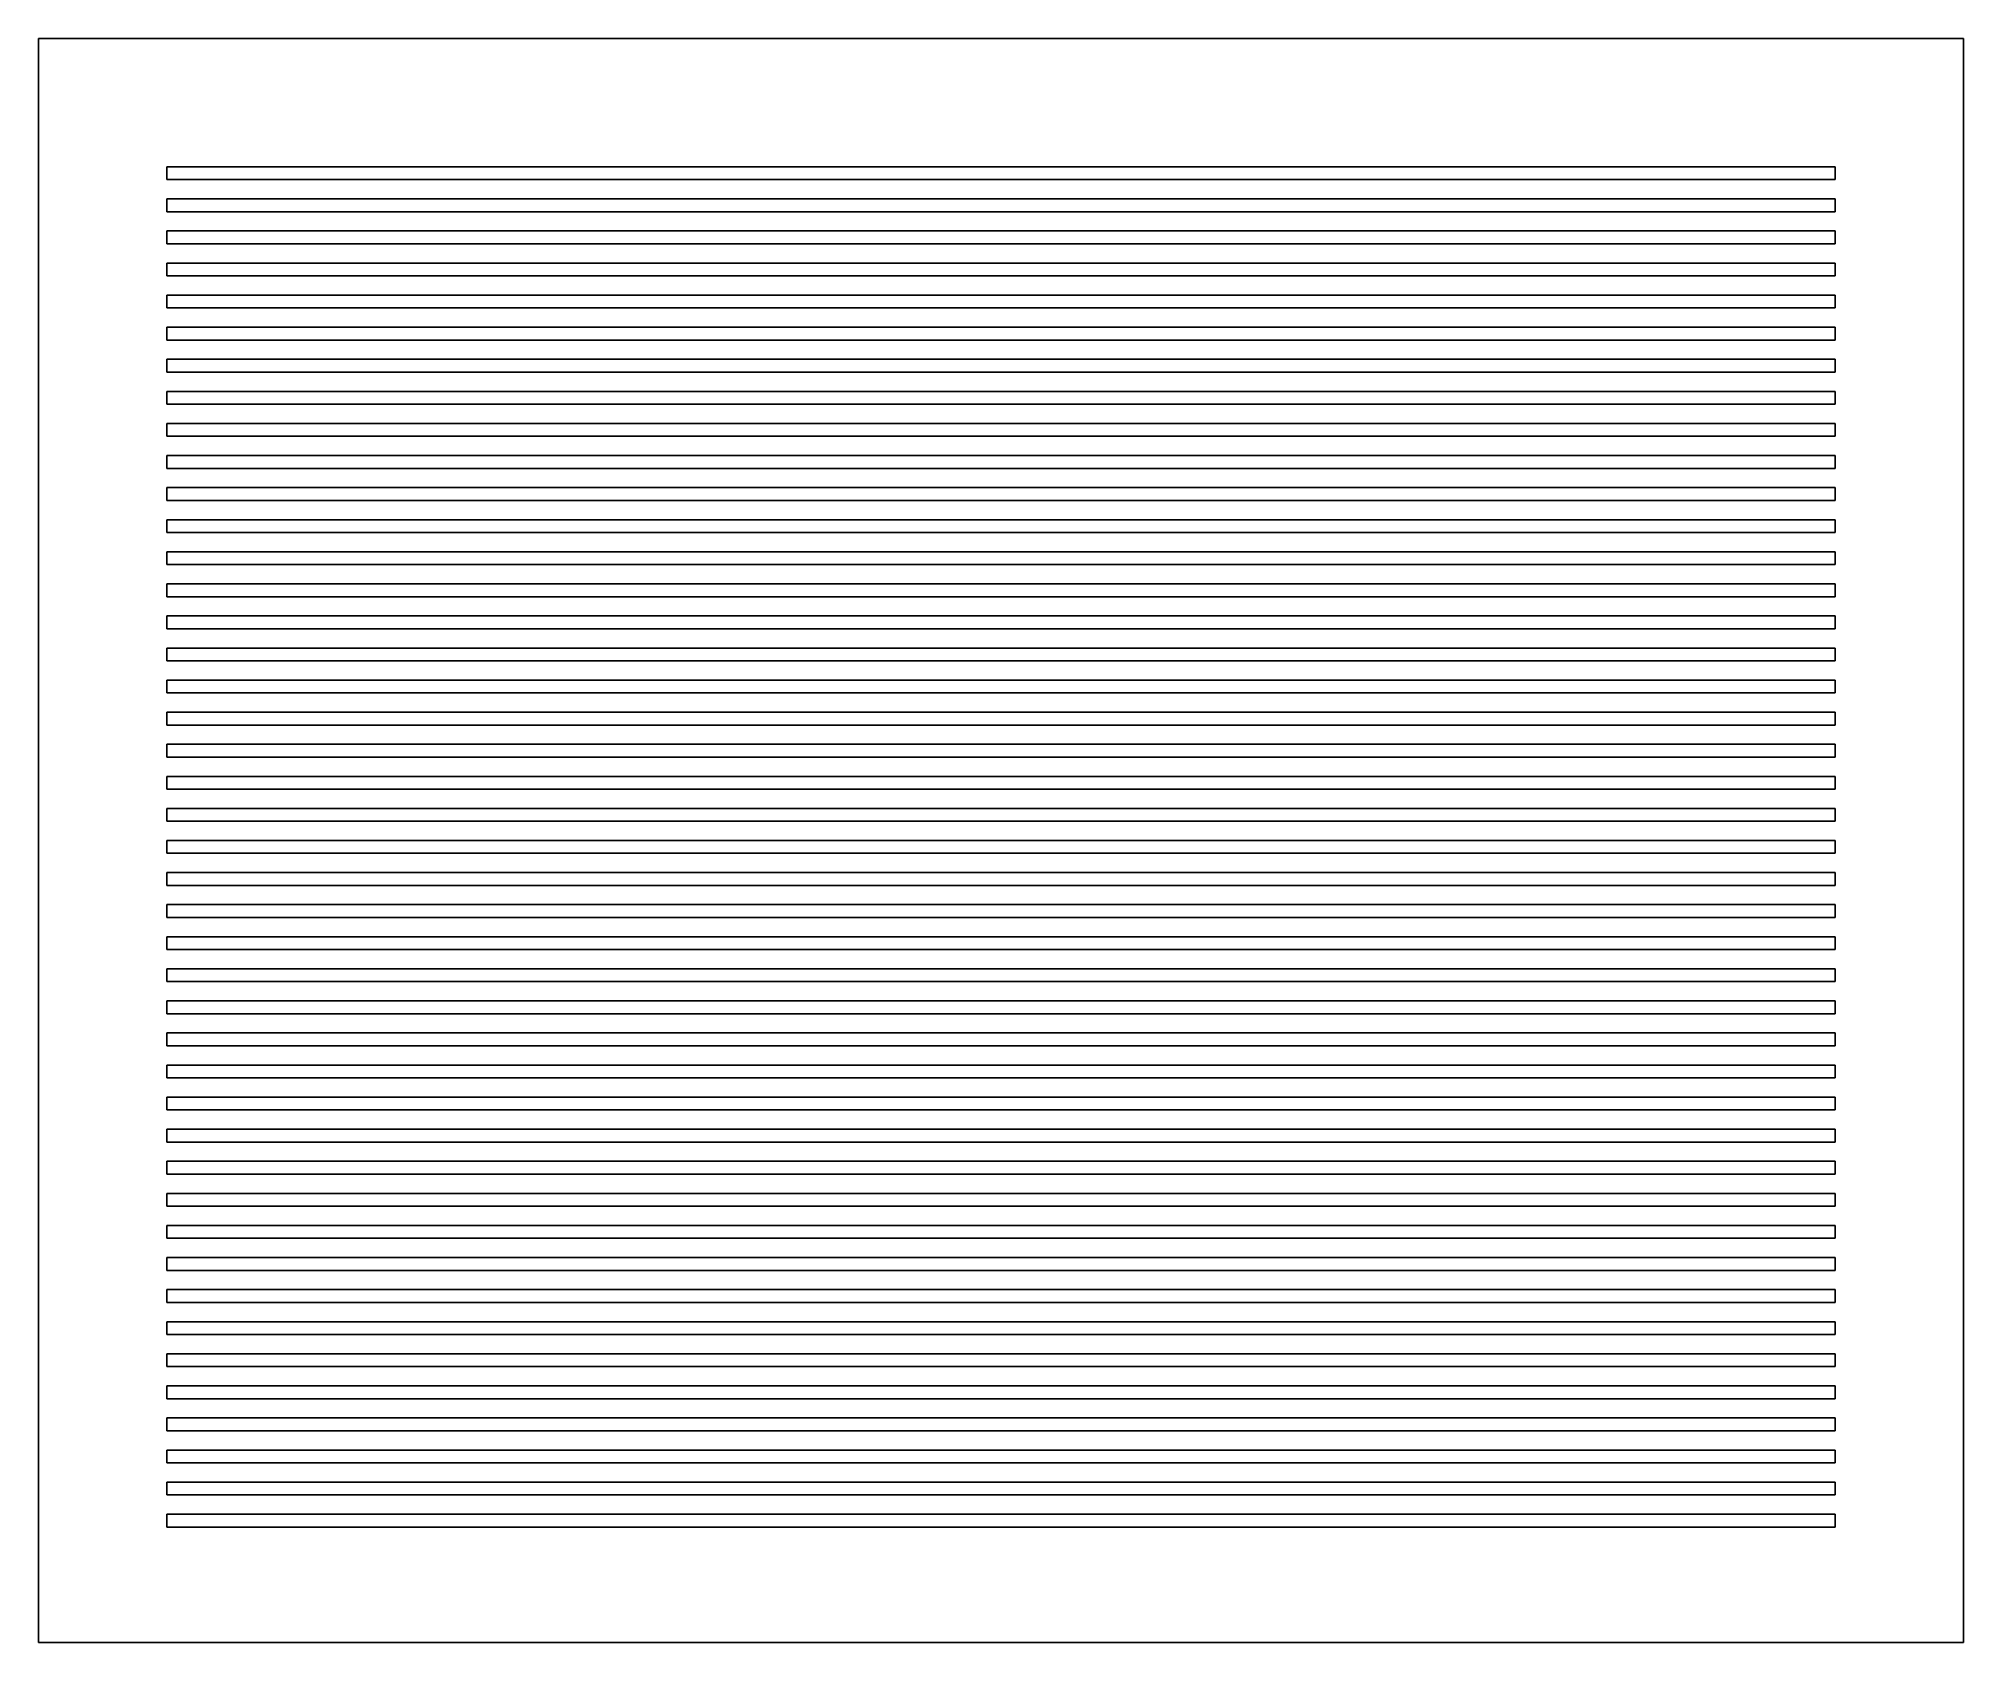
# Model space of a CAD drawing. Header units: millimetres. Extents: x 0 to 300, y -250 to 0.
import ezdxf

# ---------------------------------------------------------------- set-up
doc = ezdxf.new("R2010")
doc.units = ezdxf.units.MM

msp = doc.modelspace()

# ---------------------------------------------------------------- linework, layer by layer
for p, q in [((0, 0), (0, 0, -3)), ((0, 0, -3), (0, -250, -3)), ((0, 0), (0, -250)), ((0, 0), (300, 0)), ((0, 0, -3), (300, 0, -3)), ((0, 0), (0, 0, -3)), ((0, 0, -3), (0, -250, -3)), ((0, 0, -3), (300, 0, -3)), ((0, 0), (0, -250)), ((0, 0), (300, 0)), ((300, 0), (300, 0, -3)), ((300, 0, -3), (300, -250, -3)), ((300, 0), (300, -250)), ((300, 0), (300, 0, -3)), ((300, 0), (300, -250)), ((300, 0, -3), (300, -250, -3)), ((20, -20, -3), (20, -22, -3)), ((20, -20, -3), (280, -20, -3)), ((20, -20, -3), (20, -20, -21)), ((20, -20, -21), (20, -22, -21)), ((20, -20, -3), (20, -22, -3)), ((20, -20, -3), (280, -20, -3)), ((20, -20, -21), (280, -20, -21)), ((20, -20, -3), (20, -20, -21)), ((20, -20, -21), (20, -22, -21)), ((20, -20, -21), (280, -20, -21)), ((280, -20, -3), (280, -22, -3)), ((280, -20, -3), (280, -20, -21)), ((280, -20, -3), (280, -20, -21)), ((280, -20, -3), (280, -22, -3)), ((280, -20, -21), (280, -22, -21)), ((280, -20, -21), (280, -22, -21)), ((20, -22, -3), (280, -22, -3)), ((20, -22, -3), (20, -22, -21)), ((20, -22, -3), (280, -22, -3)), ((20, -22, -3), (20, -22, -21)), ((20, -22, -21), (280, -22, -21)), ((20, -22, -21), (280, -22, -21)), ((280, -22, -3), (280, -22, -21)), ((280, -22, -3), (280, -22, -21)), ((20, -25, -3), (20, -27, -3)), ((20, -25, -3), (280, -25, -3)), ((20, -25, -3), (20, -25, -21)), ((20, -25, -21), (20, -27, -21)), ((20, -25, -3), (20, -27, -3)), ((20, -25, -3), (280, -25, -3)), ((20, -25, -21), (280, -25, -21)), ((20, -25, -3), (20, -25, -21)), ((20, -25, -21), (20, -27, -21)), ((20, -25, -21), (280, -25, -21)), ((20, -27, -3), (280, -27, -3)), ((20, -27, -3), (20, -27, -21)), ((20, -27, -3), (280, -27, -3)), ((20, -27, -3), (20, -27, -21)), ((20, -27, -21), (280, -27, -21)), ((20, -27, -21), (280, -27, -21)), ((280, -25, -3), (280, -27, -3)), ((280, -25, -3), (280, -25, -21)), ((280, -25, -3), (280, -25, -21)), ((280, -25, -3), (280, -27, -3)), ((280, -25, -21), (280, -27, -21)), ((280, -25, -21), (280, -27, -21)), ((280, -27, -3), (280, -27, -21)), ((280, -27, -3), (280, -27, -21)), ((20, -30, -3), (20, -32, -3)), ((20, -30, -3), (280, -30, -3)), ((20, -30, -3), (20, -30, -21)), ((20, -30, -21), (20, -32, -21)), ((20, -30, -3), (20, -32, -3)), ((20, -30, -3), (280, -30, -3)), ((20, -30, -21), (280, -30, -21)), ((20, -30, -3), (20, -30, -21)), ((20, -30, -21), (20, -32, -21)), ((20, -30, -21), (280, -30, -21)), ((280, -30, -3), (280, -32, -3)), ((280, -30, -3), (280, -30, -21)), ((280, -30, -3), (280, -30, -21)), ((280, -30, -3), (280, -32, -3)), ((280, -30, -21), (280, -32, -21)), ((280, -30, -21), (280, -32, -21)), ((20, -32, -3), (280, -32, -3)), ((20, -32, -3), (20, -32, -21)), ((20, -32, -3), (280, -32, -3)), ((20, -32, -3), (20, -32, -21)), ((20, -32, -21), (280, -32, -21)), ((20, -32, -21), (280, -32, -21)), ((280, -32, -3), (280, -32, -21)), ((280, -32, -3), (280, -32, -21)), ((20, -35, -3), (20, -37, -3)), ((20, -35, -3), (280, -35, -3)), ((20, -35, -3), (20, -35, -21)), ((20, -35, -21), (20, -37, -21)), ((20, -35, -3), (20, -37, -3)), ((20, -35, -3), (280, -35, -3)), ((20, -35, -21), (280, -35, -21)), ((20, -35, -3), (20, -35, -21)), ((20, -35, -21), (20, -37, -21)), ((20, -35, -21), (280, -35, -21)), ((280, -35, -3), (280, -37, -3)), ((280, -35, -3), (280, -35, -21)), ((280, -35, -3), (280, -35, -21)), ((280, -35, -3), (280, -37, -3)), ((280, -35, -21), (280, -37, -21)), ((280, -35, -21), (280, -37, -21)), ((20, -37, -3), (280, -37, -3)), ((20, -37, -3), (20, -37, -21)), ((20, -37, -3), (280, -37, -3)), ((20, -37, -3), (20, -37, -21)), ((20, -37, -21), (280, -37, -21)), ((20, -37, -21), (280, -37, -21)), ((280, -37, -3), (280, -37, -21)), ((280, -37, -3), (280, -37, -21)), ((20, -40, -3), (20, -42, -3)), ((20, -40, -3), (280, -40, -3)), ((20, -40, -3), (20, -40, -21)), ((20, -40, -21), (20, -42, -21)), ((20, -40, -3), (20, -42, -3)), ((20, -40, -3), (280, -40, -3)), ((20, -40, -21), (280, -40, -21)), ((20, -40, -3), (20, -40, -21)), ((20, -40, -21), (20, -42, -21)), ((20, -40, -21), (280, -40, -21)), ((20, -42, -3), (280, -42, -3)), ((20, -42, -3), (20, -42, -21)), ((20, -42, -3), (280, -42, -3)), ((20, -42, -3), (20, -42, -21)), ((20, -42, -21), (280, -42, -21)), ((20, -42, -21), (280, -42, -21)), ((280, -40, -3), (280, -42, -3)), ((280, -40, -3), (280, -40, -21)), ((280, -40, -3), (280, -40, -21)), ((280, -40, -3), (280, -42, -3)), ((280, -40, -21), (280, -42, -21)), ((280, -40, -21), (280, -42, -21)), ((280, -42, -3), (280, -42, -21)), ((280, -42, -3), (280, -42, -21)), ((20, -45, -3), (20, -47, -3)), ((20, -45, -3), (280, -45, -3)), ((20, -45, -3), (20, -45, -21)), ((20, -45, -21), (20, -47, -21)), ((20, -45, -3), (20, -47, -3)), ((20, -45, -3), (280, -45, -3)), ((20, -45, -21), (280, -45, -21)), ((20, -45, -3), (20, -45, -21)), ((20, -45, -21), (20, -47, -21)), ((20, -45, -21), (280, -45, -21)), ((280, -45, -3), (280, -47, -3)), ((280, -45, -3), (280, -45, -21)), ((280, -45, -3), (280, -45, -21)), ((280, -45, -3), (280, -47, -3)), ((280, -45, -21), (280, -47, -21)), ((280, -45, -21), (280, -47, -21)), ((20, -47, -3), (280, -47, -3)), ((20, -47, -3), (20, -47, -21)), ((20, -47, -3), (280, -47, -3)), ((20, -47, -3), (20, -47, -21)), ((20, -47, -21), (280, -47, -21)), ((20, -47, -21), (280, -47, -21)), ((280, -47, -3), (280, -47, -21)), ((280, -47, -3), (280, -47, -21)), ((20, -50, -3), (20, -52, -3)), ((20, -50, -3), (280, -50, -3)), ((20, -50, -3), (20, -50, -21)), ((20, -50, -21), (20, -52, -21)), ((20, -50, -3), (20, -52, -3)), ((20, -50, -3), (280, -50, -3)), ((20, -50, -21), (280, -50, -21)), ((20, -50, -3), (20, -50, -21)), ((20, -50, -21), (20, -52, -21)), ((20, -50, -21), (280, -50, -21)), ((280, -50, -3), (280, -52, -3)), ((280, -50, -3), (280, -50, -21)), ((280, -50, -3), (280, -50, -21)), ((280, -50, -3), (280, -52, -3)), ((280, -50, -21), (280, -52, -21)), ((280, -50, -21), (280, -52, -21)), ((20, -52, -3), (280, -52, -3)), ((20, -52, -3), (20, -52, -21)), ((20, -52, -3), (280, -52, -3)), ((20, -52, -3), (20, -52, -21)), ((20, -52, -21), (280, -52, -21)), ((20, -52, -21), (280, -52, -21)), ((280, -52, -3), (280, -52, -21)), ((280, -52, -3), (280, -52, -21)), ((20, -55, -3), (20, -57, -3)), ((20, -55, -3), (280, -55, -3)), ((20, -55, -3), (20, -55, -21)), ((20, -55, -21), (20, -57, -21)), ((20, -55, -3), (20, -57, -3)), ((20, -55, -3), (280, -55, -3)), ((20, -55, -21), (280, -55, -21)), ((20, -55, -3), (20, -55, -21)), ((20, -55, -21), (20, -57, -21)), ((20, -55, -21), (280, -55, -21)), ((20, -57, -3), (280, -57, -3)), ((20, -57, -3), (20, -57, -21)), ((20, -57, -3), (280, -57, -3)), ((20, -57, -3), (20, -57, -21)), ((20, -57, -21), (280, -57, -21)), ((20, -57, -21), (280, -57, -21)), ((280, -55, -3), (280, -57, -3)), ((280, -55, -3), (280, -55, -21)), ((280, -55, -3), (280, -55, -21)), ((280, -55, -3), (280, -57, -3)), ((280, -55, -21), (280, -57, -21)), ((280, -55, -21), (280, -57, -21)), ((280, -57, -3), (280, -57, -21)), ((280, -57, -3), (280, -57, -21)), ((20, -60, -3), (20, -62, -3)), ((20, -60, -3), (280, -60, -3)), ((20, -60, -3), (20, -60, -21)), ((20, -60, -21), (20, -62, -21)), ((20, -60, -3), (20, -62, -3)), ((20, -60, -3), (280, -60, -3)), ((20, -60, -21), (280, -60, -21)), ((20, -60, -3), (20, -60, -21)), ((20, -60, -21), (20, -62, -21)), ((20, -60, -21), (280, -60, -21)), ((280, -60, -3), (280, -62, -3)), ((280, -60, -3), (280, -60, -21)), ((280, -60, -3), (280, -60, -21)), ((280, -60, -3), (280, -62, -3)), ((280, -60, -21), (280, -62, -21)), ((280, -60, -21), (280, -62, -21)), ((20, -62, -3), (280, -62, -3)), ((20, -62, -3), (20, -62, -21)), ((20, -62, -3), (280, -62, -3)), ((20, -62, -3), (20, -62, -21)), ((20, -62, -21), (280, -62, -21)), ((20, -62, -21), (280, -62, -21)), ((280, -62, -3), (280, -62, -21)), ((280, -62, -3), (280, -62, -21)), ((20, -65, -3), (20, -67, -3)), ((20, -65, -3), (280, -65, -3)), ((20, -65, -3), (20, -65, -21)), ((20, -65, -21), (20, -67, -21)), ((20, -65, -3), (20, -67, -3)), ((20, -65, -3), (280, -65, -3)), ((20, -65, -21), (280, -65, -21)), ((20, -65, -3), (20, -65, -21)), ((20, -65, -21), (20, -67, -21)), ((20, -65, -21), (280, -65, -21)), ((280, -65, -3), (280, -67, -3)), ((280, -65, -3), (280, -65, -21)), ((280, -65, -3), (280, -65, -21)), ((280, -65, -3), (280, -67, -3)), ((280, -65, -21), (280, -67, -21)), ((280, -65, -21), (280, -67, -21)), ((20, -67, -3), (280, -67, -3)), ((20, -67, -3), (20, -67, -21)), ((20, -67, -3), (280, -67, -3)), ((20, -67, -3), (20, -67, -21)), ((20, -67, -21), (280, -67, -21)), ((20, -67, -21), (280, -67, -21)), ((280, -67, -3), (280, -67, -21)), ((280, -67, -3), (280, -67, -21)), ((20, -70, -3), (20, -72, -3)), ((20, -70, -3), (280, -70, -3)), ((20, -70, -3), (20, -70, -21)), ((20, -70, -21), (20, -72, -21)), ((20, -70, -3), (20, -72, -3)), ((20, -70, -3), (280, -70, -3)), ((20, -70, -21), (280, -70, -21)), ((20, -70, -3), (20, -70, -21)), ((20, -70, -21), (20, -72, -21)), ((20, -70, -21), (280, -70, -21)), ((20, -72, -3), (280, -72, -3)), ((20, -72, -3), (20, -72, -21)), ((20, -72, -3), (280, -72, -3)), ((20, -72, -3), (20, -72, -21)), ((20, -72, -21), (280, -72, -21)), ((20, -72, -21), (280, -72, -21)), ((280, -70, -3), (280, -72, -3)), ((280, -70, -3), (280, -70, -21)), ((280, -70, -3), (280, -70, -21)), ((280, -70, -3), (280, -72, -3)), ((280, -70, -21), (280, -72, -21)), ((280, -70, -21), (280, -72, -21)), ((280, -72, -3), (280, -72, -21)), ((280, -72, -3), (280, -72, -21)), ((20, -75, -3), (20, -77, -3)), ((20, -75, -3), (280, -75, -3)), ((20, -75, -3), (20, -75, -21)), ((20, -75, -21), (20, -77, -21)), ((20, -75, -3), (20, -77, -3)), ((20, -75, -3), (280, -75, -3)), ((20, -75, -21), (280, -75, -21)), ((20, -75, -3), (20, -75, -21)), ((20, -75, -21), (20, -77, -21)), ((20, -75, -21), (280, -75, -21)), ((280, -75, -3), (280, -77, -3)), ((280, -75, -3), (280, -75, -21)), ((280, -75, -3), (280, -75, -21)), ((280, -75, -3), (280, -77, -3)), ((280, -75, -21), (280, -77, -21)), ((280, -75, -21), (280, -77, -21)), ((20, -77, -3), (280, -77, -3)), ((20, -77, -3), (20, -77, -21)), ((20, -77, -3), (280, -77, -3)), ((20, -77, -3), (20, -77, -21)), ((20, -77, -21), (280, -77, -21)), ((20, -77, -21), (280, -77, -21)), ((280, -77, -3), (280, -77, -21)), ((280, -77, -3), (280, -77, -21)), ((20, -80, -3), (20, -82, -3)), ((20, -80, -3), (280, -80, -3)), ((20, -80, -3), (20, -80, -21)), ((20, -80, -21), (20, -82, -21)), ((20, -80, -3), (20, -82, -3)), ((20, -80, -3), (280, -80, -3)), ((20, -80, -21), (280, -80, -21)), ((20, -80, -3), (20, -80, -21)), ((20, -80, -21), (20, -82, -21)), ((20, -80, -21), (280, -80, -21)), ((280, -80, -3), (280, -82, -3)), ((280, -80, -3), (280, -80, -21)), ((280, -80, -3), (280, -80, -21)), ((280, -80, -3), (280, -82, -3)), ((280, -80, -21), (280, -82, -21)), ((280, -80, -21), (280, -82, -21)), ((20, -82, -3), (280, -82, -3)), ((20, -82, -3), (20, -82, -21)), ((20, -82, -3), (280, -82, -3)), ((20, -82, -3), (20, -82, -21)), ((20, -82, -21), (280, -82, -21)), ((20, -82, -21), (280, -82, -21)), ((280, -82, -3), (280, -82, -21)), ((280, -82, -3), (280, -82, -21)), ((20, -85, -3), (20, -87, -3)), ((20, -85, -3), (280, -85, -3)), ((20, -85, -3), (20, -85, -21)), ((20, -85, -21), (20, -87, -21)), ((20, -85, -3), (20, -87, -3)), ((20, -85, -3), (280, -85, -3)), ((20, -85, -21), (280, -85, -21)), ((20, -85, -3), (20, -85, -21)), ((20, -85, -21), (20, -87, -21)), ((20, -85, -21), (280, -85, -21)), ((20, -87, -3), (280, -87, -3)), ((20, -87, -3), (20, -87, -21)), ((20, -87, -3), (280, -87, -3)), ((20, -87, -3), (20, -87, -21)), ((20, -87, -21), (280, -87, -21)), ((20, -87, -21), (280, -87, -21)), ((280, -85, -3), (280, -87, -3)), ((280, -85, -3), (280, -85, -21)), ((280, -85, -3), (280, -85, -21)), ((280, -85, -3), (280, -87, -3)), ((280, -85, -21), (280, -87, -21)), ((280, -85, -21), (280, -87, -21)), ((280, -87, -3), (280, -87, -21)), ((280, -87, -3), (280, -87, -21)), ((20, -90, -3), (20, -92, -3)), ((20, -90, -3), (280, -90, -3)), ((20, -90, -3), (20, -90, -21)), ((20, -90, -21), (20, -92, -21)), ((20, -90, -3), (20, -92, -3)), ((20, -90, -3), (280, -90, -3)), ((20, -90, -21), (280, -90, -21)), ((20, -90, -3), (20, -90, -21)), ((20, -90, -21), (20, -92, -21)), ((20, -90, -21), (280, -90, -21)), ((280, -90, -3), (280, -92, -3)), ((280, -90, -3), (280, -90, -21)), ((280, -90, -3), (280, -90, -21)), ((280, -90, -3), (280, -92, -3)), ((280, -90, -21), (280, -92, -21)), ((280, -90, -21), (280, -92, -21)), ((20, -92, -3), (280, -92, -3)), ((20, -92, -3), (20, -92, -21)), ((20, -92, -3), (280, -92, -3)), ((20, -92, -3), (20, -92, -21)), ((20, -92, -21), (280, -92, -21)), ((20, -92, -21), (280, -92, -21)), ((280, -92, -3), (280, -92, -21)), ((280, -92, -3), (280, -92, -21)), ((20, -95, -3), (20, -97, -3)), ((20, -95, -3), (280, -95, -3)), ((20, -95, -3), (20, -95, -21)), ((20, -95, -21), (20, -97, -21)), ((20, -95, -3), (20, -97, -3)), ((20, -95, -3), (280, -95, -3)), ((20, -95, -21), (280, -95, -21)), ((20, -95, -3), (20, -95, -21)), ((20, -95, -21), (20, -97, -21)), ((20, -95, -21), (280, -95, -21)), ((280, -95, -3), (280, -97, -3)), ((280, -95, -3), (280, -95, -21)), ((280, -95, -3), (280, -95, -21)), ((280, -95, -3), (280, -97, -3)), ((280, -95, -21), (280, -97, -21)), ((280, -95, -21), (280, -97, -21)), ((20, -97, -3), (280, -97, -3)), ((20, -97, -3), (20, -97, -21)), ((20, -97, -3), (280, -97, -3)), ((20, -97, -3), (20, -97, -21)), ((20, -97, -21), (280, -97, -21)), ((20, -97, -21), (280, -97, -21)), ((280, -97, -3), (280, -97, -21)), ((280, -97, -3), (280, -97, -21)), ((20, -100, -3), (20, -102, -3)), ((20, -100, -3), (280, -100, -3)), ((20, -100, -3), (20, -100, -21)), ((20, -100, -21), (20, -102, -21)), ((20, -100, -3), (20, -102, -3)), ((20, -100, -3), (280, -100, -3)), ((20, -100, -21), (280, -100, -21)), ((20, -100, -3), (20, -100, -21)), ((20, -100, -21), (20, -102, -21)), ((20, -100, -21), (280, -100, -21)), ((20, -102, -3), (280, -102, -3)), ((20, -102, -3), (20, -102, -21)), ((20, -102, -3), (280, -102, -3)), ((20, -102, -3), (20, -102, -21)), ((20, -102, -21), (280, -102, -21)), ((20, -102, -21), (280, -102, -21)), ((280, -100, -3), (280, -102, -3)), ((280, -100, -3), (280, -100, -21)), ((280, -100, -3), (280, -100, -21)), ((280, -100, -3), (280, -102, -3)), ((280, -100, -21), (280, -102, -21)), ((280, -100, -21), (280, -102, -21)), ((280, -102, -3), (280, -102, -21)), ((280, -102, -3), (280, -102, -21)), ((20, -105, -3), (20, -107, -3)), ((20, -105, -3), (280, -105, -3)), ((20, -105, -3), (20, -105, -21)), ((20, -105, -21), (20, -107, -21)), ((20, -105, -3), (20, -107, -3)), ((20, -105, -3), (280, -105, -3)), ((20, -105, -21), (280, -105, -21)), ((20, -105, -3), (20, -105, -21)), ((20, -105, -21), (20, -107, -21)), ((20, -105, -21), (280, -105, -21)), ((280, -105, -3), (280, -107, -3)), ((280, -105, -3), (280, -105, -21)), ((280, -105, -3), (280, -105, -21)), ((280, -105, -3), (280, -107, -3)), ((280, -105, -21), (280, -107, -21)), ((280, -105, -21), (280, -107, -21)), ((20, -107, -3), (280, -107, -3)), ((20, -107, -3), (20, -107, -21)), ((20, -107, -3), (280, -107, -3)), ((20, -107, -3), (20, -107, -21)), ((20, -107, -21), (280, -107, -21)), ((20, -107, -21), (280, -107, -21)), ((280, -107, -3), (280, -107, -21)), ((280, -107, -3), (280, -107, -21)), ((20, -110, -3), (20, -112, -3)), ((20, -110, -3), (280, -110, -3)), ((20, -110, -3), (20, -110, -21)), ((20, -110, -21), (20, -112, -21)), ((20, -110, -3), (20, -112, -3)), ((20, -110, -3), (280, -110, -3)), ((20, -110, -21), (280, -110, -21)), ((20, -110, -3), (20, -110, -21)), ((20, -110, -21), (20, -112, -21)), ((20, -110, -21), (280, -110, -21)), ((280, -110, -3), (280, -112, -3)), ((280, -110, -3), (280, -110, -21)), ((280, -110, -3), (280, -110, -21)), ((280, -110, -3), (280, -112, -3)), ((280, -110, -21), (280, -112, -21)), ((280, -110, -21), (280, -112, -21)), ((20, -112, -3), (280, -112, -3)), ((20, -112, -3), (20, -112, -21)), ((20, -112, -3), (280, -112, -3)), ((20, -112, -3), (20, -112, -21)), ((20, -112, -21), (280, -112, -21)), ((20, -112, -21), (280, -112, -21)), ((280, -112, -3), (280, -112, -21)), ((280, -112, -3), (280, -112, -21)), ((20, -115, -3), (20, -117, -3)), ((20, -115, -3), (280, -115, -3)), ((20, -115, -3), (20, -115, -21)), ((20, -115, -21), (20, -117, -21)), ((20, -115, -3), (20, -117, -3)), ((20, -115, -3), (280, -115, -3)), ((20, -115, -21), (280, -115, -21)), ((20, -115, -3), (20, -115, -21)), ((20, -115, -21), (20, -117, -21)), ((20, -115, -21), (280, -115, -21)), ((20, -117, -3), (280, -117, -3)), ((20, -117, -3), (20, -117, -21)), ((20, -117, -3), (280, -117, -3)), ((20, -117, -3), (20, -117, -21)), ((20, -117, -21), (280, -117, -21)), ((20, -117, -21), (280, -117, -21)), ((280, -115, -3), (280, -117, -3)), ((280, -115, -3), (280, -115, -21)), ((280, -115, -3), (280, -115, -21)), ((280, -115, -3), (280, -117, -3)), ((280, -115, -21), (280, -117, -21)), ((280, -115, -21), (280, -117, -21)), ((280, -117, -3), (280, -117, -21)), ((280, -117, -3), (280, -117, -21)), ((20, -120, -3), (20, -122, -3)), ((20, -120, -3), (280, -120, -3)), ((20, -120, -3), (20, -120, -21)), ((20, -120, -21), (20, -122, -21)), ((20, -120, -3), (20, -122, -3)), ((20, -120, -3), (280, -120, -3)), ((20, -120, -21), (280, -120, -21)), ((20, -120, -3), (20, -120, -21)), ((20, -120, -21), (20, -122, -21)), ((20, -120, -21), (280, -120, -21)), ((280, -120, -3), (280, -122, -3)), ((280, -120, -3), (280, -120, -21)), ((280, -120, -3), (280, -120, -21)), ((280, -120, -3), (280, -122, -3)), ((280, -120, -21), (280, -122, -21)), ((280, -120, -21), (280, -122, -21)), ((20, -122, -3), (280, -122, -3)), ((20, -122, -3), (20, -122, -21)), ((20, -122, -3), (280, -122, -3)), ((20, -122, -3), (20, -122, -21)), ((20, -122, -21), (280, -122, -21)), ((20, -122, -21), (280, -122, -21)), ((280, -122, -3), (280, -122, -21)), ((280, -122, -3), (280, -122, -21)), ((20, -125, -3), (20, -127, -3)), ((20, -125, -3), (280, -125, -3)), ((20, -125, -3), (20, -125, -21)), ((20, -125, -21), (20, -127, -21)), ((20, -125, -3), (20, -127, -3)), ((20, -125, -3), (280, -125, -3)), ((20, -125, -21), (280, -125, -21)), ((20, -125, -3), (20, -125, -21)), ((20, -125, -21), (20, -127, -21)), ((20, -125, -21), (280, -125, -21)), ((280, -125, -3), (280, -127, -3)), ((280, -125, -3), (280, -125, -21)), ((280, -125, -3), (280, -125, -21)), ((280, -125, -3), (280, -127, -3)), ((280, -125, -21), (280, -127, -21)), ((280, -125, -21), (280, -127, -21)), ((20, -127, -3), (280, -127, -3)), ((20, -127, -3), (20, -127, -21)), ((20, -127, -3), (280, -127, -3)), ((20, -127, -3), (20, -127, -21)), ((20, -127, -21), (280, -127, -21)), ((20, -127, -21), (280, -127, -21)), ((280, -127, -3), (280, -127, -21)), ((280, -127, -3), (280, -127, -21)), ((20, -130, -3), (20, -132, -3)), ((20, -130, -3), (280, -130, -3)), ((20, -130, -3), (20, -130, -21)), ((20, -130, -21), (20, -132, -21)), ((20, -130, -3), (20, -132, -3)), ((20, -130, -3), (280, -130, -3)), ((20, -130, -21), (280, -130, -21)), ((20, -130, -3), (20, -130, -21)), ((20, -130, -21), (20, -132, -21)), ((20, -130, -21), (280, -130, -21)), ((20, -132, -3), (280, -132, -3)), ((20, -132, -3), (20, -132, -21)), ((20, -132, -3), (280, -132, -3)), ((20, -132, -3), (20, -132, -21)), ((20, -132, -21), (280, -132, -21)), ((20, -132, -21), (280, -132, -21)), ((280, -130, -3), (280, -132, -3)), ((280, -130, -3), (280, -130, -21)), ((280, -130, -3), (280, -130, -21)), ((280, -130, -3), (280, -132, -3)), ((280, -130, -21), (280, -132, -21)), ((280, -130, -21), (280, -132, -21)), ((280, -132, -3), (280, -132, -21)), ((280, -132, -3), (280, -132, -21)), ((20, -135, -3), (20, -137, -3)), ((20, -135, -3), (280, -135, -3)), ((20, -135, -3), (20, -135, -21)), ((20, -135, -21), (20, -137, -21)), ((20, -135, -3), (20, -137, -3)), ((20, -135, -3), (280, -135, -3)), ((20, -135, -21), (280, -135, -21)), ((20, -135, -3), (20, -135, -21)), ((20, -135, -21), (20, -137, -21)), ((20, -135, -21), (280, -135, -21)), ((280, -135, -3), (280, -137, -3)), ((280, -135, -3), (280, -135, -21)), ((280, -135, -3), (280, -135, -21)), ((280, -135, -3), (280, -137, -3)), ((280, -135, -21), (280, -137, -21)), ((280, -135, -21), (280, -137, -21)), ((20, -137, -3), (280, -137, -3)), ((20, -137, -3), (20, -137, -21)), ((20, -137, -3), (280, -137, -3)), ((20, -137, -3), (20, -137, -21)), ((20, -137, -21), (280, -137, -21)), ((20, -137, -21), (280, -137, -21)), ((280, -137, -3), (280, -137, -21)), ((280, -137, -3), (280, -137, -21)), ((20, -140, -3), (20, -142, -3)), ((20, -140, -3), (280, -140, -3)), ((20, -140, -3), (20, -140, -21)), ((20, -140, -21), (20, -142, -21)), ((20, -140, -3), (20, -142, -3)), ((20, -140, -3), (280, -140, -3)), ((20, -140, -21), (280, -140, -21)), ((20, -140, -3), (20, -140, -21)), ((20, -140, -21), (20, -142, -21)), ((20, -140, -21), (280, -140, -21)), ((280, -140, -3), (280, -142, -3)), ((280, -140, -3), (280, -140, -21)), ((280, -140, -3), (280, -140, -21)), ((280, -140, -3), (280, -142, -3)), ((280, -140, -21), (280, -142, -21)), ((280, -140, -21), (280, -142, -21)), ((20, -142, -3), (280, -142, -3)), ((20, -142, -3), (20, -142, -21)), ((20, -142, -3), (280, -142, -3)), ((20, -142, -3), (20, -142, -21)), ((20, -142, -21), (280, -142, -21)), ((20, -142, -21), (280, -142, -21)), ((280, -142, -3), (280, -142, -21)), ((280, -142, -3), (280, -142, -21)), ((20, -145, -3), (20, -147, -3)), ((20, -145, -3), (280, -145, -3)), ((20, -145, -3), (20, -145, -21)), ((20, -145, -21), (20, -147, -21)), ((20, -145, -3), (20, -147, -3)), ((20, -145, -3), (280, -145, -3)), ((20, -145, -21), (280, -145, -21)), ((20, -145, -3), (20, -145, -21)), ((20, -145, -21), (20, -147, -21)), ((20, -145, -21), (280, -145, -21)), ((20, -147, -3), (280, -147, -3)), ((20, -147, -3), (20, -147, -21)), ((20, -147, -3), (280, -147, -3)), ((20, -147, -3), (20, -147, -21)), ((20, -147, -21), (280, -147, -21)), ((20, -147, -21), (280, -147, -21)), ((280, -145, -3), (280, -147, -3)), ((280, -145, -3), (280, -145, -21)), ((280, -145, -3), (280, -145, -21)), ((280, -145, -3), (280, -147, -3)), ((280, -145, -21), (280, -147, -21)), ((280, -145, -21), (280, -147, -21)), ((280, -147, -3), (280, -147, -21)), ((280, -147, -3), (280, -147, -21)), ((20, -150, -3), (20, -152, -3)), ((20, -150, -3), (280, -150, -3)), ((20, -150, -3), (20, -150, -21)), ((20, -150, -21), (20, -152, -21)), ((20, -150, -3), (20, -152, -3)), ((20, -150, -3), (280, -150, -3)), ((20, -150, -21), (280, -150, -21)), ((20, -150, -3), (20, -150, -21)), ((20, -150, -21), (20, -152, -21)), ((20, -150, -21), (280, -150, -21)), ((280, -150, -3), (280, -152, -3)), ((280, -150, -3), (280, -150, -21)), ((280, -150, -3), (280, -150, -21)), ((280, -150, -3), (280, -152, -3)), ((280, -150, -21), (280, -152, -21)), ((280, -150, -21), (280, -152, -21)), ((20, -152, -3), (280, -152, -3)), ((20, -152, -3), (20, -152, -21)), ((20, -152, -3), (280, -152, -3)), ((20, -152, -3), (20, -152, -21)), ((20, -152, -21), (280, -152, -21)), ((20, -152, -21), (280, -152, -21)), ((280, -152, -3), (280, -152, -21)), ((280, -152, -3), (280, -152, -21)), ((20, -155, -3), (20, -157, -3)), ((20, -155, -3), (280, -155, -3)), ((20, -155, -3), (20, -155, -21)), ((20, -155, -21), (20, -157, -21)), ((20, -155, -3), (20, -157, -3)), ((20, -155, -3), (280, -155, -3)), ((20, -155, -21), (280, -155, -21)), ((20, -155, -3), (20, -155, -21)), ((20, -155, -21), (20, -157, -21)), ((20, -155, -21), (280, -155, -21)), ((280, -155, -3), (280, -157, -3)), ((280, -155, -3), (280, -155, -21)), ((280, -155, -3), (280, -155, -21)), ((280, -155, -3), (280, -157, -3)), ((280, -155, -21), (280, -157, -21)), ((280, -155, -21), (280, -157, -21)), ((20, -157, -3), (280, -157, -3)), ((20, -157, -3), (20, -157, -21)), ((20, -157, -3), (280, -157, -3)), ((20, -157, -3), (20, -157, -21)), ((20, -157, -21), (280, -157, -21)), ((20, -157, -21), (280, -157, -21)), ((280, -157, -3), (280, -157, -21)), ((280, -157, -3), (280, -157, -21)), ((20, -160, -3), (20, -162, -3)), ((20, -160, -3), (280, -160, -3)), ((20, -160, -3), (20, -160, -21)), ((20, -160, -21), (20, -162, -21)), ((20, -160, -3), (20, -162, -3)), ((20, -160, -3), (280, -160, -3)), ((20, -160, -21), (280, -160, -21)), ((20, -160, -3), (20, -160, -21)), ((20, -160, -21), (20, -162, -21)), ((20, -160, -21), (280, -160, -21)), ((20, -162, -3), (280, -162, -3)), ((20, -162, -3), (20, -162, -21)), ((20, -162, -3), (280, -162, -3)), ((20, -162, -3), (20, -162, -21)), ((20, -162, -21), (280, -162, -21)), ((20, -162, -21), (280, -162, -21)), ((280, -160, -3), (280, -162, -3)), ((280, -160, -3), (280, -160, -21)), ((280, -160, -3), (280, -160, -21)), ((280, -160, -3), (280, -162, -3)), ((280, -160, -21), (280, -162, -21)), ((280, -160, -21), (280, -162, -21)), ((280, -162, -3), (280, -162, -21)), ((280, -162, -3), (280, -162, -21)), ((20, -165, -3), (20, -167, -3)), ((20, -165, -3), (280, -165, -3)), ((20, -165, -3), (20, -165, -21)), ((20, -165, -21), (20, -167, -21)), ((20, -165, -3), (20, -167, -3)), ((20, -165, -3), (280, -165, -3)), ((20, -165, -21), (280, -165, -21)), ((20, -165, -3), (20, -165, -21)), ((20, -165, -21), (20, -167, -21)), ((20, -165, -21), (280, -165, -21)), ((280, -165, -3), (280, -167, -3)), ((280, -165, -3), (280, -165, -21)), ((280, -165, -3), (280, -165, -21)), ((280, -165, -3), (280, -167, -3)), ((280, -165, -21), (280, -167, -21)), ((280, -165, -21), (280, -167, -21)), ((20, -167, -3), (280, -167, -3)), ((20, -167, -3), (20, -167, -21)), ((20, -167, -3), (280, -167, -3)), ((20, -167, -3), (20, -167, -21)), ((20, -167, -21), (280, -167, -21)), ((20, -167, -21), (280, -167, -21)), ((280, -167, -3), (280, -167, -21)), ((280, -167, -3), (280, -167, -21)), ((20, -170, -3), (20, -172, -3)), ((20, -170, -3), (280, -170, -3)), ((20, -170, -3), (20, -170, -21)), ((20, -170, -21), (20, -172, -21)), ((20, -170, -3), (20, -172, -3)), ((20, -170, -3), (280, -170, -3)), ((20, -170, -21), (280, -170, -21)), ((20, -170, -3), (20, -170, -21)), ((20, -170, -21), (20, -172, -21)), ((20, -170, -21), (280, -170, -21)), ((280, -170, -3), (280, -172, -3)), ((280, -170, -3), (280, -170, -21)), ((280, -170, -3), (280, -170, -21)), ((280, -170, -3), (280, -172, -3)), ((280, -170, -21), (280, -172, -21)), ((280, -170, -21), (280, -172, -21)), ((20, -172, -3), (280, -172, -3)), ((20, -172, -3), (20, -172, -21)), ((20, -172, -3), (280, -172, -3)), ((20, -172, -3), (20, -172, -21)), ((20, -172, -21), (280, -172, -21)), ((20, -172, -21), (280, -172, -21)), ((280, -172, -3), (280, -172, -21)), ((280, -172, -3), (280, -172, -21)), ((20, -175, -3), (20, -177, -3)), ((20, -175, -3), (280, -175, -3)), ((20, -175, -3), (20, -175, -21)), ((20, -175, -21), (20, -177, -21)), ((20, -175, -3), (20, -177, -3)), ((20, -175, -3), (280, -175, -3)), ((20, -175, -21), (280, -175, -21)), ((20, -175, -3), (20, -175, -21)), ((20, -175, -21), (20, -177, -21)), ((20, -175, -21), (280, -175, -21)), ((20, -177, -3), (280, -177, -3)), ((20, -177, -3), (20, -177, -21)), ((20, -177, -3), (280, -177, -3)), ((20, -177, -3), (20, -177, -21)), ((20, -177, -21), (280, -177, -21)), ((20, -177, -21), (280, -177, -21)), ((280, -175, -3), (280, -177, -3)), ((280, -175, -3), (280, -175, -21)), ((280, -175, -3), (280, -175, -21)), ((280, -175, -3), (280, -177, -3)), ((280, -175, -21), (280, -177, -21)), ((280, -175, -21), (280, -177, -21)), ((280, -177, -3), (280, -177, -21)), ((280, -177, -3), (280, -177, -21)), ((20, -180, -3), (20, -182, -3)), ((20, -180, -3), (280, -180, -3)), ((20, -180, -3), (20, -180, -21)), ((20, -180, -21), (20, -182, -21)), ((20, -180, -3), (20, -182, -3)), ((20, -180, -3), (280, -180, -3)), ((20, -180, -21), (280, -180, -21)), ((20, -180, -3), (20, -180, -21)), ((20, -180, -21), (20, -182, -21)), ((20, -180, -21), (280, -180, -21)), ((280, -180, -3), (280, -182, -3)), ((280, -180, -3), (280, -180, -21)), ((280, -180, -3), (280, -180, -21)), ((280, -180, -3), (280, -182, -3)), ((280, -180, -21), (280, -182, -21)), ((280, -180, -21), (280, -182, -21)), ((20, -182, -3), (280, -182, -3)), ((20, -182, -3), (20, -182, -21)), ((20, -182, -3), (280, -182, -3)), ((20, -182, -3), (20, -182, -21)), ((20, -182, -21), (280, -182, -21)), ((20, -182, -21), (280, -182, -21)), ((280, -182, -3), (280, -182, -21)), ((280, -182, -3), (280, -182, -21)), ((20, -185, -3), (20, -187, -3)), ((20, -185, -3), (280, -185, -3)), ((20, -185, -3), (20, -185, -21)), ((20, -185, -21), (20, -187, -21)), ((20, -185, -3), (20, -187, -3)), ((20, -185, -3), (280, -185, -3)), ((20, -185, -21), (280, -185, -21)), ((20, -185, -3), (20, -185, -21)), ((20, -185, -21), (20, -187, -21)), ((20, -185, -21), (280, -185, -21)), ((280, -185, -3), (280, -187, -3)), ((280, -185, -3), (280, -185, -21)), ((280, -185, -3), (280, -185, -21)), ((280, -185, -3), (280, -187, -3)), ((280, -185, -21), (280, -187, -21)), ((280, -185, -21), (280, -187, -21)), ((20, -187, -3), (280, -187, -3)), ((20, -187, -3), (20, -187, -21)), ((20, -187, -3), (280, -187, -3)), ((20, -187, -3), (20, -187, -21)), ((20, -187, -21), (280, -187, -21)), ((20, -187, -21), (280, -187, -21)), ((280, -187, -3), (280, -187, -21)), ((280, -187, -3), (280, -187, -21)), ((20, -190, -3), (20, -192, -3)), ((20, -190, -3), (280, -190, -3)), ((20, -190, -3), (20, -190, -21)), ((20, -190, -21), (20, -192, -21)), ((20, -190, -3), (20, -192, -3)), ((20, -190, -3), (280, -190, -3)), ((20, -190, -21), (280, -190, -21)), ((20, -190, -3), (20, -190, -21)), ((20, -190, -21), (20, -192, -21)), ((20, -190, -21), (280, -190, -21)), ((20, -192, -3), (280, -192, -3)), ((20, -192, -3), (20, -192, -21)), ((20, -192, -3), (280, -192, -3)), ((20, -192, -3), (20, -192, -21)), ((20, -192, -21), (280, -192, -21)), ((20, -192, -21), (280, -192, -21)), ((280, -190, -3), (280, -192, -3)), ((280, -190, -3), (280, -190, -21)), ((280, -190, -3), (280, -190, -21)), ((280, -190, -3), (280, -192, -3)), ((280, -190, -21), (280, -192, -21)), ((280, -190, -21), (280, -192, -21)), ((280, -192, -3), (280, -192, -21)), ((280, -192, -3), (280, -192, -21)), ((20, -195, -3), (20, -197, -3)), ((20, -195, -3), (280, -195, -3)), ((20, -195, -3), (20, -195, -21)), ((20, -195, -21), (20, -197, -21)), ((20, -195, -3), (20, -197, -3)), ((20, -195, -3), (280, -195, -3)), ((20, -195, -21), (280, -195, -21)), ((20, -195, -3), (20, -195, -21)), ((20, -195, -21), (20, -197, -21)), ((20, -195, -21), (280, -195, -21)), ((280, -195, -3), (280, -197, -3)), ((280, -195, -3), (280, -195, -21)), ((280, -195, -3), (280, -195, -21)), ((280, -195, -3), (280, -197, -3)), ((280, -195, -21), (280, -197, -21)), ((280, -195, -21), (280, -197, -21)), ((20, -197, -3), (280, -197, -3)), ((20, -197, -3), (20, -197, -21)), ((20, -197, -3), (280, -197, -3)), ((20, -197, -3), (20, -197, -21)), ((20, -197, -21), (280, -197, -21)), ((20, -197, -21), (280, -197, -21)), ((280, -197, -3), (280, -197, -21)), ((280, -197, -3), (280, -197, -21)), ((20, -200, -3), (20, -202, -3)), ((20, -200, -3), (280, -200, -3)), ((20, -200, -3), (20, -200, -21)), ((20, -200, -21), (20, -202, -21)), ((20, -200, -3), (20, -202, -3)), ((20, -200, -3), (280, -200, -3)), ((20, -200, -21), (280, -200, -21)), ((20, -200, -3), (20, -200, -21)), ((20, -200, -21), (20, -202, -21)), ((20, -200, -21), (280, -200, -21)), ((280, -200, -3), (280, -202, -3)), ((280, -200, -3), (280, -200, -21)), ((280, -200, -3), (280, -200, -21)), ((280, -200, -3), (280, -202, -3)), ((280, -200, -21), (280, -202, -21)), ((280, -200, -21), (280, -202, -21)), ((20, -202, -3), (280, -202, -3)), ((20, -202, -3), (20, -202, -21)), ((20, -202, -3), (280, -202, -3)), ((20, -202, -3), (20, -202, -21)), ((20, -202, -21), (280, -202, -21)), ((20, -202, -21), (280, -202, -21)), ((280, -202, -3), (280, -202, -21)), ((280, -202, -3), (280, -202, -21)), ((20, -205, -3), (20, -207, -3)), ((20, -205, -3), (280, -205, -3)), ((20, -205, -3), (20, -205, -21)), ((20, -205, -21), (20, -207, -21)), ((20, -205, -3), (20, -207, -3)), ((20, -205, -3), (280, -205, -3)), ((20, -205, -21), (280, -205, -21)), ((20, -205, -3), (20, -205, -21)), ((20, -205, -21), (20, -207, -21)), ((20, -205, -21), (280, -205, -21)), ((20, -207, -3), (280, -207, -3)), ((20, -207, -3), (20, -207, -21)), ((20, -207, -3), (280, -207, -3)), ((20, -207, -3), (20, -207, -21)), ((20, -207, -21), (280, -207, -21)), ((20, -207, -21), (280, -207, -21)), ((280, -205, -3), (280, -207, -3)), ((280, -205, -3), (280, -205, -21)), ((280, -205, -3), (280, -205, -21)), ((280, -205, -3), (280, -207, -3)), ((280, -205, -21), (280, -207, -21)), ((280, -205, -21), (280, -207, -21)), ((280, -207, -3), (280, -207, -21)), ((280, -207, -3), (280, -207, -21)), ((20, -210, -3), (20, -212, -3)), ((20, -210, -3), (280, -210, -3)), ((20, -210, -3), (20, -210, -21)), ((20, -210, -21), (20, -212, -21)), ((20, -210, -3), (20, -212, -3)), ((20, -210, -3), (280, -210, -3)), ((20, -210, -21), (280, -210, -21)), ((20, -210, -3), (20, -210, -21)), ((20, -210, -21), (20, -212, -21)), ((20, -210, -21), (280, -210, -21)), ((280, -210, -3), (280, -212, -3)), ((280, -210, -3), (280, -210, -21)), ((280, -210, -3), (280, -210, -21)), ((280, -210, -3), (280, -212, -3)), ((280, -210, -21), (280, -212, -21)), ((280, -210, -21), (280, -212, -21)), ((20, -212, -3), (280, -212, -3)), ((20, -212, -3), (20, -212, -21)), ((20, -212, -3), (280, -212, -3)), ((20, -212, -3), (20, -212, -21)), ((20, -212, -21), (280, -212, -21)), ((20, -212, -21), (280, -212, -21)), ((280, -212, -3), (280, -212, -21)), ((280, -212, -3), (280, -212, -21)), ((20, -215, -3), (20, -217, -3)), ((20, -215, -3), (280, -215, -3)), ((20, -215, -3), (20, -215, -21)), ((20, -215, -21), (20, -217, -21)), ((20, -215, -3), (20, -217, -3)), ((20, -215, -3), (280, -215, -3)), ((20, -215, -21), (280, -215, -21)), ((20, -215, -3), (20, -215, -21)), ((20, -215, -21), (20, -217, -21)), ((20, -215, -21), (280, -215, -21)), ((280, -215, -3), (280, -217, -3)), ((280, -215, -3), (280, -215, -21)), ((280, -215, -3), (280, -215, -21)), ((280, -215, -3), (280, -217, -3)), ((280, -215, -21), (280, -217, -21)), ((280, -215, -21), (280, -217, -21)), ((20, -217, -3), (280, -217, -3)), ((20, -217, -3), (20, -217, -21)), ((20, -217, -3), (280, -217, -3)), ((20, -217, -3), (20, -217, -21)), ((20, -217, -21), (280, -217, -21)), ((20, -217, -21), (280, -217, -21)), ((280, -217, -3), (280, -217, -21)), ((280, -217, -3), (280, -217, -21)), ((20, -220, -3), (20, -222, -3)), ((20, -220, -3), (280, -220, -3)), ((20, -220, -3), (20, -220, -21)), ((20, -220, -21), (20, -222, -21)), ((20, -220, -3), (20, -222, -3)), ((20, -220, -3), (280, -220, -3)), ((20, -220, -21), (280, -220, -21)), ((20, -220, -3), (20, -220, -21)), ((20, -220, -21), (20, -222, -21)), ((20, -220, -21), (280, -220, -21)), ((20, -222, -3), (280, -222, -3)), ((20, -222, -3), (20, -222, -21)), ((20, -222, -3), (280, -222, -3)), ((20, -222, -3), (20, -222, -21)), ((20, -222, -21), (280, -222, -21)), ((20, -222, -21), (280, -222, -21)), ((280, -220, -3), (280, -222, -3)), ((280, -220, -3), (280, -220, -21)), ((280, -220, -3), (280, -220, -21)), ((280, -220, -3), (280, -222, -3)), ((280, -220, -21), (280, -222, -21)), ((280, -220, -21), (280, -222, -21)), ((280, -222, -3), (280, -222, -21)), ((280, -222, -3), (280, -222, -21)), ((20, -225, -3), (20, -227, -3)), ((20, -225, -3), (280, -225, -3)), ((20, -225, -3), (20, -225, -21)), ((20, -225, -21), (20, -227, -21)), ((20, -225, -3), (20, -227, -3)), ((20, -225, -3), (280, -225, -3)), ((20, -225, -21), (280, -225, -21)), ((20, -225, -3), (20, -225, -21)), ((20, -225, -21), (20, -227, -21)), ((20, -225, -21), (280, -225, -21)), ((280, -225, -3), (280, -227, -3)), ((280, -225, -3), (280, -225, -21)), ((280, -225, -3), (280, -225, -21)), ((280, -225, -3), (280, -227, -3)), ((280, -225, -21), (280, -227, -21)), ((280, -225, -21), (280, -227, -21)), ((20, -227, -3), (280, -227, -3)), ((20, -227, -3), (20, -227, -21)), ((20, -227, -3), (280, -227, -3)), ((20, -227, -3), (20, -227, -21)), ((20, -227, -21), (280, -227, -21)), ((20, -227, -21), (280, -227, -21)), ((280, -227, -3), (280, -227, -21)), ((280, -227, -3), (280, -227, -21)), ((20, -230, -3), (20, -232, -3)), ((20, -230, -3), (280, -230, -3)), ((20, -230, -3), (20, -230, -21)), ((20, -230, -21), (20, -232, -21)), ((20, -230, -3), (20, -232, -3)), ((20, -230, -3), (280, -230, -3)), ((20, -230, -21), (280, -230, -21)), ((20, -230, -3), (20, -230, -21)), ((20, -230, -21), (20, -232, -21)), ((20, -230, -21), (280, -230, -21)), ((280, -230, -3), (280, -232, -3)), ((280, -230, -3), (280, -230, -21)), ((280, -230, -3), (280, -230, -21)), ((280, -230, -3), (280, -232, -3)), ((280, -230, -21), (280, -232, -21)), ((280, -230, -21), (280, -232, -21)), ((20, -232, -3), (280, -232, -3)), ((20, -232, -3), (20, -232, -21)), ((20, -232, -3), (280, -232, -3)), ((20, -232, -3), (20, -232, -21)), ((20, -232, -21), (280, -232, -21)), ((20, -232, -21), (280, -232, -21)), ((280, -232, -3), (280, -232, -21)), ((280, -232, -3), (280, -232, -21)), ((0, -250), (0, -250, -3)), ((0, -250, -3), (300, -250, -3)), ((0, -250), (300, -250)), ((0, -250), (0, -250, -3)), ((0, -250, -3), (300, -250, -3)), ((0, -250), (300, -250)), ((300, -250), (300, -250, -3)), ((300, -250), (300, -250, -3))]:
    msp.add_line(p, q)

doc.saveas('drawing.dxf')
